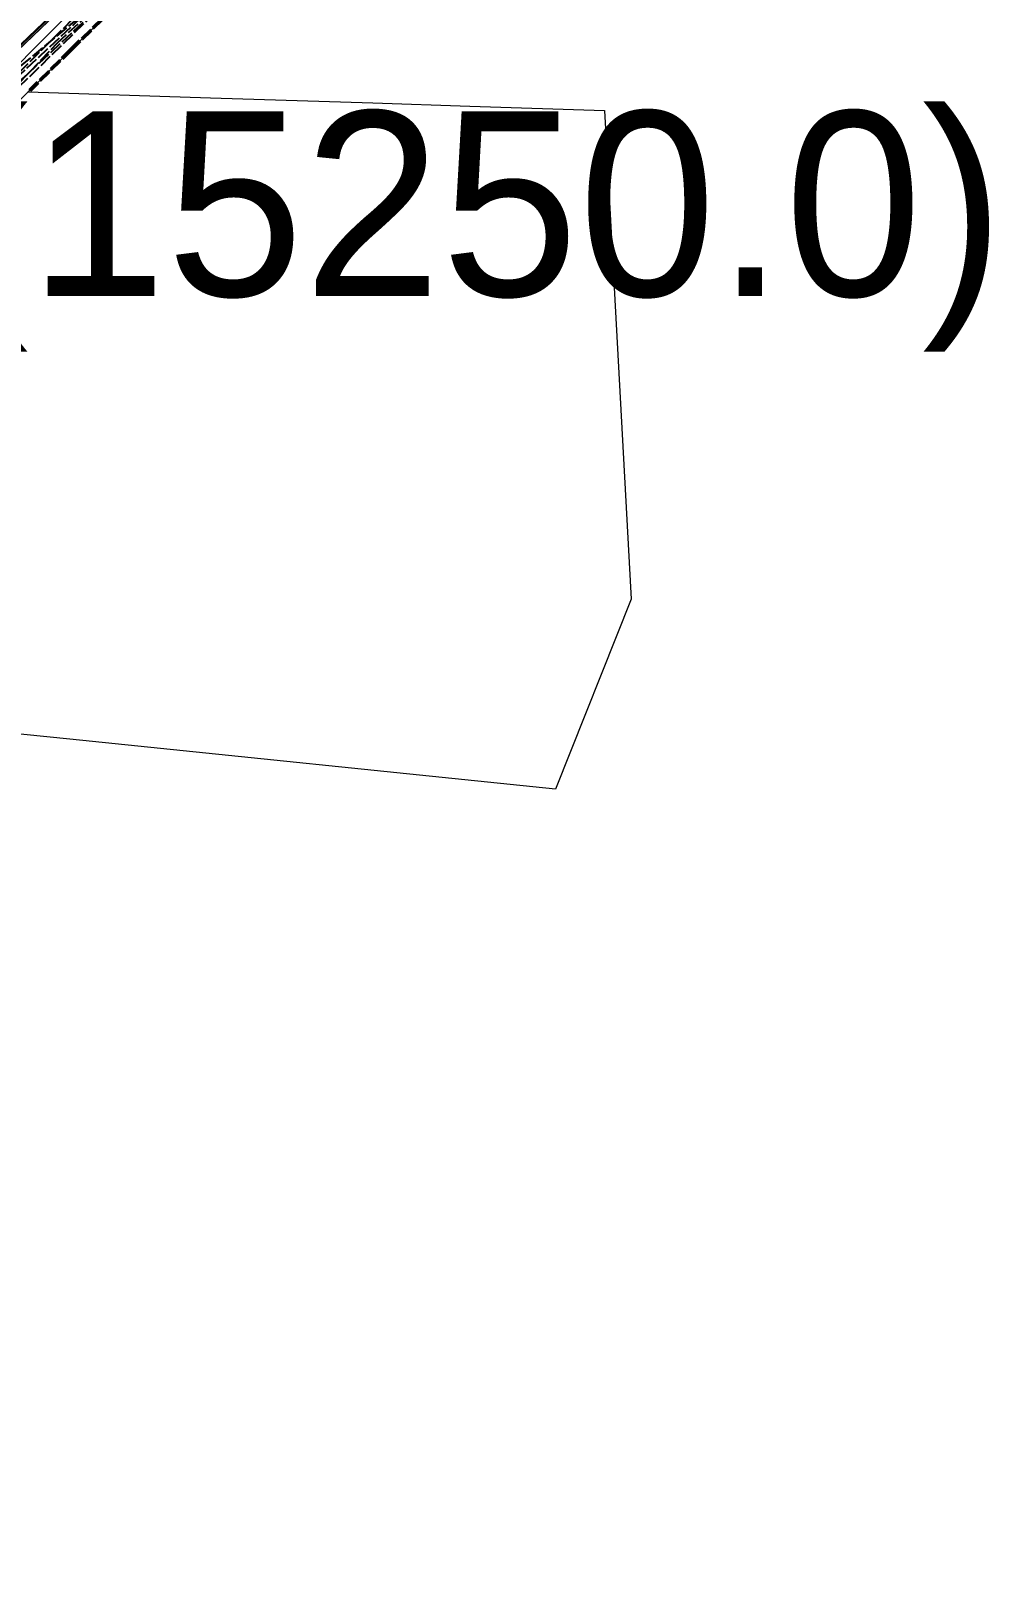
# Model space of a CAD drawing. Header units: metres. Extents: x 105014 to 106600, y 111320 to 118425.
# Drawn here: x 105998.7 to 106092.1, y 115381.7 to 115532.5 of the extents above; entities that cross this region are included whole.
import ezdxf
from ezdxf.enums import TextEntityAlignment as Align

# ---------------------------------------------------------------- set-up
doc = ezdxf.new("R2010")
doc.units = ezdxf.units.M
doc.linetypes.add('DASHED', pattern=[1.524, 1.27, -0.254])
for name, color, linetype, lineweight in [('00-BASE-LIMITE', 7, 'DASHED', 50), ('00-BASE-UE', 42, 'DASHED', 25), ('10-PAV-CALZADA-MIXTA', 8, 'CONTINUOUS', 30), ('10-PAV-SARDINEL', 252, 'CONTINUOUS', 13), ('20-EP-ZONA-DURA', 253, 'CONTINUOUS', 13), ('30-RED-ENEL-PROY', 1, 'DASHED', 25), ('30-RED-ETB-EXIST', 145, 'CONTINUOUS', 13), ('30-RED-MOVISTAR-PROY', 4, 'DASHED', 25), ('30-RED-VANTI-PROY', 2, 'DASHED', 25), ('35-RH-ACUE-MENOR-PROY', 5, 'DASHED', 25), ('40-ROT-UE', 7, 'CONTINUOUS', 25), ('60-PREDIAL-LOTE', 42, 'CONTINUOUS', 13)]:
    doc.layers.add(name, color=color, linetype=linetype, lineweight=lineweight)

msp = doc.modelspace()

# ---------------------------------------------------------------- linework, layer by layer
at = {"layer": '00-BASE-LIMITE'}
msp.add_lwpolyline([(106007.8525, 115535.7767), (106002.6677, 115530.6899), (105998.6215, 115526.6919)], dxfattribs=at)
at = {"layer": '00-BASE-UE'}
msp.add_lwpolyline([(106007.8525, 115535.7767), (106002.6677, 115530.6899), (105998.6215, 115526.6919)], dxfattribs=at)
at = {"layer": '10-PAV-CALZADA-MIXTA'}
msp.add_lwpolyline([(106013.7197, 115546.4335), (105976.7281, 115511.1011)], dxfattribs=at)
at = {"layer": '10-PAV-SARDINEL'}
for points in [[(105976.7281, 115511.1011), (106013.7197, 115546.4335)], [(106013.8578, 115546.2889), (105976.8662, 115510.9565)]]:
    msp.add_lwpolyline(points, dxfattribs=at)
at = {"layer": '20-EP-ZONA-DURA'}
msp.add_lwpolyline([(106007.8525, 115535.7767), (106002.6677, 115530.6899), (105998.6215, 115526.6919), (105998.4809, 115526.5485), (105997.7913, 115525.8805), (105994.5141, 115522.7061), (105993.9345, 115522.1399), (105991.4059, 115524.844), (106013.8578, 115546.2889)], dxfattribs=at)
at = {"layer": '30-RED-ENEL-PROY'}
for points in [[(105980.1073, 115509.9405), (106010.4191, 115539.5961)], [(106010.4191, 115539.5961), (105995.1575, 115526.9633)]]:
    msp.add_lwpolyline(points, dxfattribs=at)
at = {"layer": '30-RED-ETB-EXIST'}
msp.add_lwpolyline([(105956.253, 115487.577), (105956.191, 115487.639), (106005.613, 115537.41), (106007.499, 115538.407)], dxfattribs=at)
at = {"layer": '30-RED-MOVISTAR-PROY'}
msp.add_lwpolyline([(105994.3475, 115525.1989), (106025.3767, 115556.1997), (106026.6077, 115556.6725), (106048.4259, 115580.1721), (106059.1081, 115589.7386)], dxfattribs=at)
at = {"layer": '30-RED-VANTI-PROY'}
msp.add_lwpolyline([(105996.5111, 115526.2837), (106001.2819, 115531.2845), (106008.6651, 115538.1045)], dxfattribs=at)
at = {"layer": '35-RH-ACUE-MENOR-PROY'}
for points in [[(106005.9283, 115535.9366), (105986.7794, 115518.0839), (105982.6255, 115514.2075), (105979.0235, 115510.8529), (105972.3924, 115503.7588), (105966.8687, 115497.8495), (105963.3479, 115494.1684), (105957.9385, 115488.5126), (105957.2424, 115487.7848), (105947.6398, 115472), (105947.3812, 115471.4685), (105938.5531, 115453.3279), (105936.0991, 115448.2526), (105929.7252, 115417.8801), (105929.5934, 115408.3207), (105929.4172, 115385.1468), (105931.1013, 115381.3867)], [(105933.3677, 115194.4042), (105931.2334, 115212.5225), (105930.7731, 115216.4303), (105930.818, 115218.5864), (105931.2569, 115238.1571), (105931.176, 115257.3054), (105931.5626, 115280.7337), (105931.4642, 115300.8994), (105932.9823, 115340.7378), (105931.1075, 115343.8638), (105931.5793, 115381.7278), (105929.9779, 115385.3527), (105930.0388, 115398.523), (105930.1692, 115417.7888), (105936.5151, 115448.201), (105946.9668, 115469.6173), (105957.7115, 115487.5282), (105958.5124, 115488.3721), (105963.7242, 115493.9002), (105967.0881, 115497.4652), (105979.4416, 115510.6825), (106006.1191, 115535.4571)]]:
    msp.add_lwpolyline(points, dxfattribs=at)
at = {"layer": '60-PREDIAL-LOTE'}
msp.add_lwpolyline([(105998.4808, 115526.5485), (106016.227, 115525.9783), (106032.0488, 115525.4699), (106041.4913, 115525.1665), (106054.6159, 115524.7449), (106057.2019, 115477.1278), (106049.8344, 115458.6044), (106002.5338, 115463.473), (105987.1332, 115465.0582)], dxfattribs=at)

# ---------------------------------------------------------------- texts
at = {"layer": '40-ROT-UE'}
msp.add_text('UE-04  (15250.0)', height=18, dxfattribs=at).set_placement((106001.2333, 115515.6545), align=Align.MIDDLE_CENTER)

doc.saveas('drawing.dxf')
